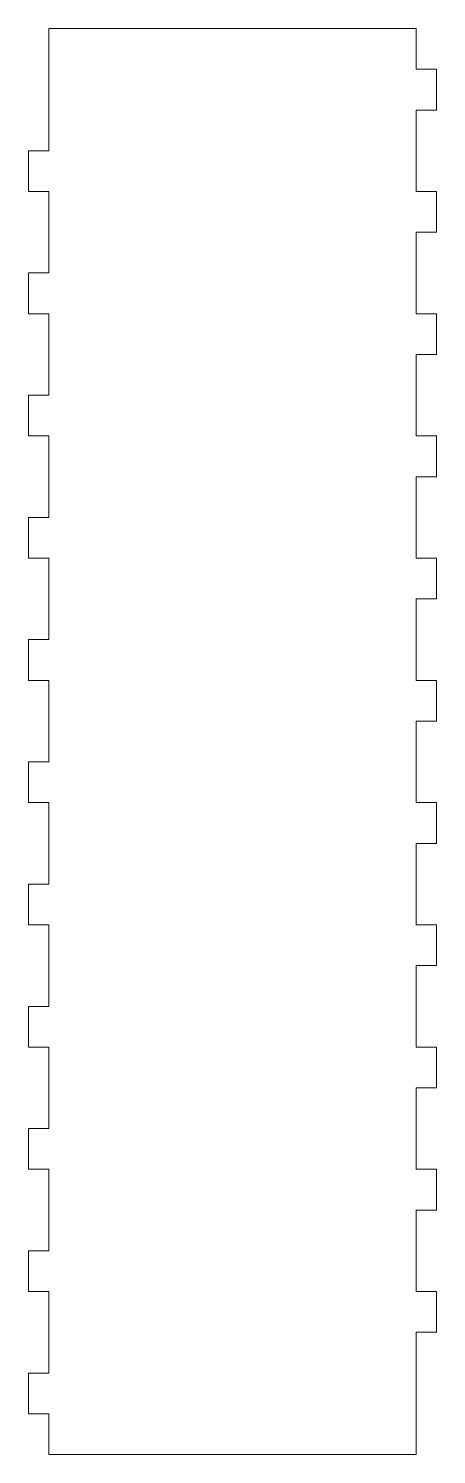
# Model space of a CAD drawing. Header units: millimetres. Extents: x -238 to -138, y -129 to 221.
import ezdxf

# ---------------------------------------------------------------- set-up
doc = ezdxf.new("R2010")
doc.units = ezdxf.units.MM

msp = doc.modelspace()

# ---------------------------------------------------------------- linework, layer by layer
at = {"color": 7, "linetype": 'Continuous', "lineweight": 15}
for p, q in [((-233.17, 221.24), (-233.17, 191.24)), ((-143.17, 221.24), (-233.17, 221.24)), ((-143.17, 211.24), (-143.17, 221.24)), ((-138.17, 211.24), (-143.17, 211.24)), ((-138.17, 201.24), (-138.17, 211.24)), ((-143.17, 201.24), (-138.17, 201.24)), ((-143.17, 181.24), (-143.17, 201.24)), ((-238.17, 191.24), (-238.17, 181.24)), ((-233.17, 191.24), (-238.17, 191.24)), ((-238.17, 181.24), (-233.17, 181.24)), ((-233.17, 181.24), (-233.17, 161.24)), ((-138.17, 181.24), (-143.17, 181.24)), ((-138.17, 171.24), (-138.17, 181.24)), ((-143.17, 171.24), (-138.17, 171.24)), ((-143.17, 151.24), (-143.17, 171.24)), ((-238.17, 161.24), (-238.17, 151.24)), ((-233.17, 161.24), (-238.17, 161.24)), ((-238.17, 151.24), (-233.17, 151.24)), ((-233.17, 151.24), (-233.17, 131.24)), ((-138.17, 151.24), (-143.17, 151.24)), ((-138.17, 141.24), (-138.17, 151.24)), ((-143.17, 141.24), (-138.17, 141.24)), ((-143.17, 121.24), (-143.17, 141.24)), ((-238.17, 131.24), (-238.17, 121.24)), ((-233.17, 131.24), (-238.17, 131.24)), ((-238.17, 121.24), (-233.17, 121.24)), ((-233.17, 121.24), (-233.17, 101.24)), ((-138.17, 121.24), (-143.17, 121.24)), ((-138.17, 111.24), (-138.17, 121.24)), ((-143.17, 111.24), (-138.17, 111.24)), ((-143.17, 91.24), (-143.17, 111.24)), ((-238.17, 101.24), (-238.17, 91.24)), ((-233.17, 101.24), (-238.17, 101.24)), ((-238.17, 91.24), (-233.17, 91.24)), ((-233.17, 91.24), (-233.17, 71.24)), ((-138.17, 91.24), (-143.17, 91.24)), ((-138.17, 81.24), (-138.17, 91.24)), ((-143.17, 81.24), (-138.17, 81.24)), ((-143.17, 61.24), (-143.17, 81.24)), ((-238.17, 71.24), (-238.17, 61.24)), ((-233.17, 71.24), (-238.17, 71.24)), ((-238.17, 61.24), (-233.17, 61.24)), ((-233.17, 61.24), (-233.17, 41.24)), ((-138.17, 61.24), (-143.17, 61.24)), ((-138.17, 51.24), (-138.17, 61.24)), ((-143.17, 51.24), (-138.17, 51.24)), ((-143.17, 31.24), (-143.17, 51.24)), ((-238.17, 41.24), (-238.17, 31.24)), ((-233.17, 41.24), (-238.17, 41.24)), ((-238.17, 31.24), (-233.17, 31.24)), ((-233.17, 31.24), (-233.17, 11.24)), ((-138.17, 31.24), (-143.17, 31.24)), ((-138.17, 21.24), (-138.17, 31.24)), ((-143.17, 21.24), (-138.17, 21.24)), ((-143.17, 1.24), (-143.17, 21.24)), ((-238.17, 11.24), (-238.17, 1.24)), ((-233.17, 11.24), (-238.17, 11.24)), ((-238.17, 1.24), (-233.17, 1.24)), ((-233.17, 1.24), (-233.17, -18.76)), ((-138.17, 1.24), (-143.17, 1.24)), ((-138.17, -8.76), (-138.17, 1.24)), ((-143.17, -8.76), (-138.17, -8.76)), ((-143.17, -28.76), (-143.17, -8.76)), ((-238.17, -18.76), (-238.17, -28.76)), ((-233.17, -18.76), (-238.17, -18.76)), ((-238.17, -28.76), (-233.17, -28.76)), ((-233.17, -28.76), (-233.17, -48.76)), ((-138.17, -28.76), (-143.17, -28.76)), ((-138.17, -38.76), (-138.17, -28.76)), ((-143.17, -38.76), (-138.17, -38.76)), ((-143.17, -58.76), (-143.17, -38.76)), ((-238.17, -48.76), (-238.17, -58.76)), ((-233.17, -48.76), (-238.17, -48.76)), ((-238.17, -58.76), (-233.17, -58.76)), ((-233.17, -58.76), (-233.17, -78.76)), ((-138.17, -58.76), (-143.17, -58.76)), ((-138.17, -68.76), (-138.17, -58.76)), ((-143.17, -68.76), (-138.17, -68.76)), ((-143.17, -88.76), (-143.17, -68.76)), ((-238.17, -78.76), (-238.17, -88.76)), ((-233.17, -78.76), (-238.17, -78.76)), ((-238.17, -88.76), (-233.17, -88.76)), ((-233.17, -88.76), (-233.17, -108.76)), ((-138.17, -88.76), (-143.17, -88.76)), ((-138.17, -98.76), (-138.17, -88.76)), ((-143.17, -98.76), (-138.17, -98.76)), ((-143.17, -128.76), (-143.17, -98.76)), ((-238.17, -108.76), (-238.17, -118.76)), ((-233.17, -108.76), (-238.17, -108.76)), ((-238.17, -118.76), (-233.17, -118.76)), ((-233.17, -118.76), (-233.17, -128.76)), ((-233.17, -128.76), (-143.17, -128.76))]:
    msp.add_line(p, q, dxfattribs=at)

doc.saveas('drawing.dxf')
